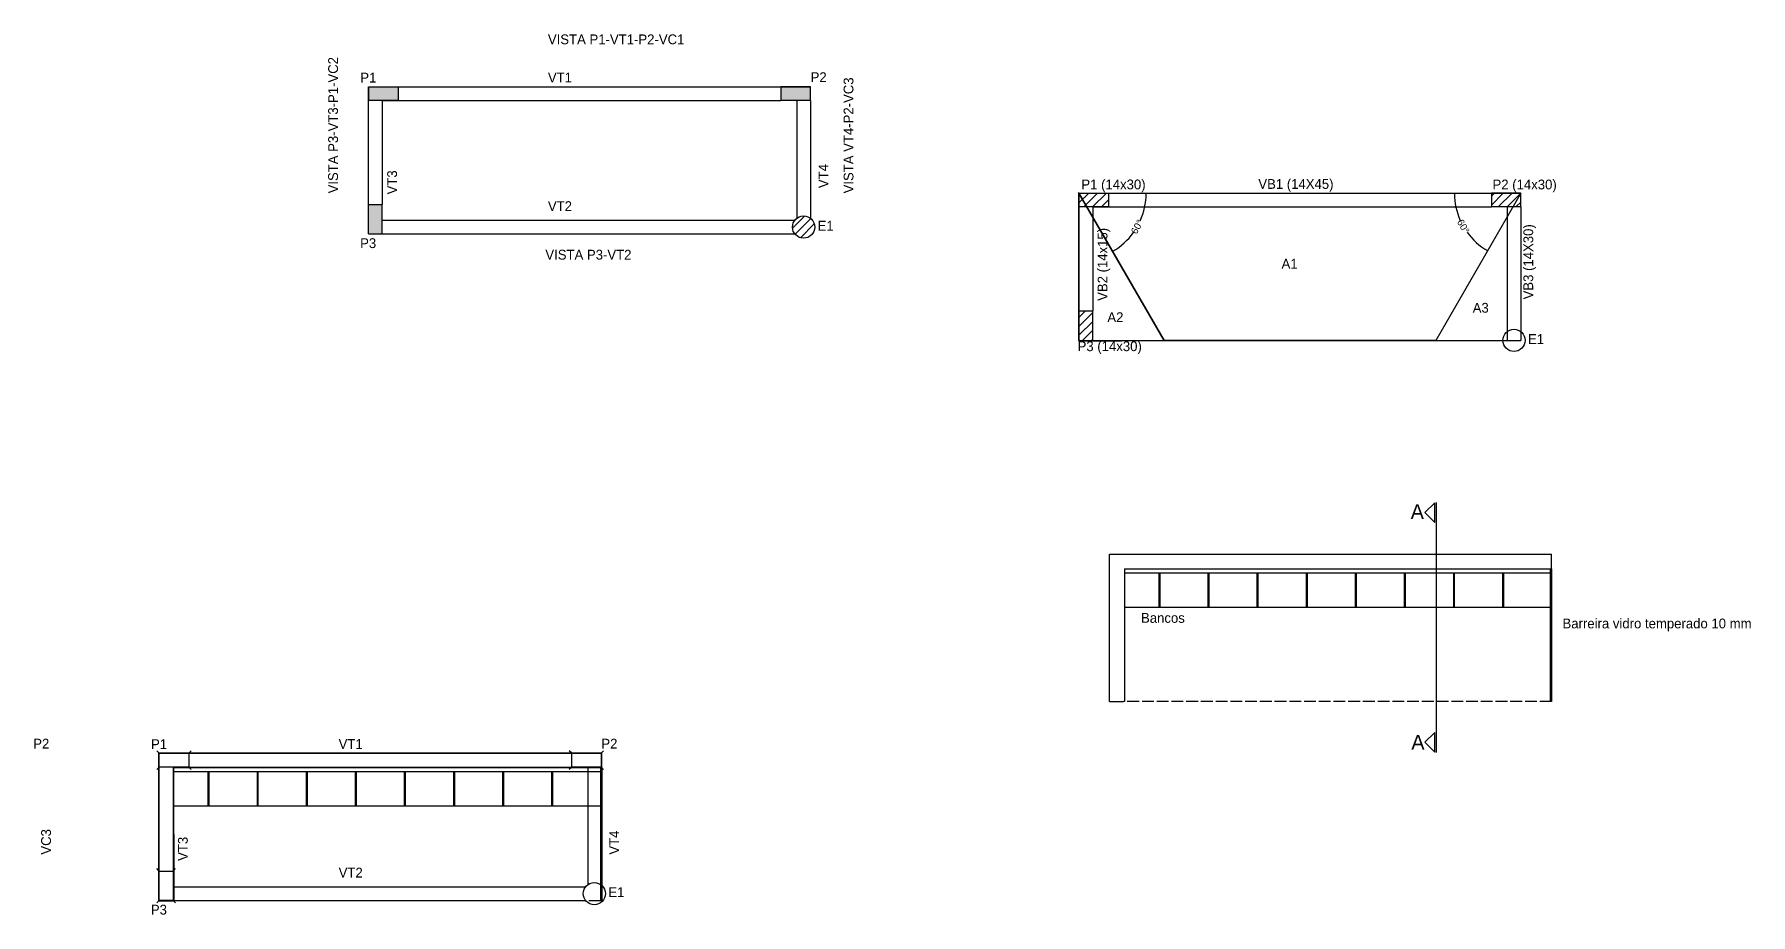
# Model space of a CAD drawing. Header units: centimetres. Extents: x -7745 to 1402, y 487 to 2935.
# Drawn here: x -5765 to -4017, y 917 to 1814 of the extents above; entities that cross this region are included whole.
import ezdxf

# ---------------------------------------------------------------- set-up
doc = ezdxf.new("R2010")
doc.units = ezdxf.units.CM
doc.linetypes.add('ACAD_ISO02W100', pattern=[15, 12, -3])
doc.linetypes.add('ACAD_ISO03W100', pattern=[30, 12, -18])
doc.layers.add('A-ANNO-DIMS', color=7, linetype='Continuous', lineweight=30)
for name, color, linetype in [('ARQUITETURA', 253, 'Continuous'), ('CARIMBO', 250, 'Continuous'), ('Cota', 5, 'Continuous'), ('PEÇAS ESTRUTURAIS', 1, 'Continuous')]:
    doc.layers.add(name, color=color, linetype=linetype)
doc.styles.add('Arial_1', font='arial.ttf', dxfattribs={"height": 7})
doc.styles.add('Century Gothic_B', font='GOTHICB.TTF', dxfattribs={"height": 0.15})
doc.dimstyles.get("Standard").update_dxf_attribs({"dimtxt": 7, "dimasz": 0.3, "dimexe": 0.18, "dimexo": 0.0625, "dimgap": 0.09, "dimtad": 0, "dimdec": 0, "dimzin": 0, "dimdsep": 46, "dimtxsty": 'Arial_1', "dimcen": 0.09, "dimadec": 0, "dimazin": 0, "dimtfac": 1, "dimtdec": 0, "dimtofl": 0, "dimtmove": 0, "dimatfit": 3, "dimfxl": 1, "dimtolj": 1, "dimtzin": 0, "dimarcsym": 2})

# ---------------------------------------------------------------- blocks, each defined once
blk = doc.blocks.new('*D59')
at = {"layer": 'Cota', "color": 0, "lineweight": -2, "transparency": 16777216}
for start, end in [(335.8562, 359.7486), (300.2514, 324.1438)]:
    blk.add_arc((-4701.1, 1652.1), 68.4, start, end, dxfattribs=at)
at = {"layer": 'Cota', "color": 0, "transparency": 16777216}
for points in [[(-4632.8, 1651.8), (-4632.7, 1651.8), (-4632.8, 1652.1)], [(-4666.7, 1593), (-4666.7, 1593.1), (-4666.9, 1592.9)]]:
    blk.add_solid(points, dxfattribs=at)
at = {"layer": 'Defpoints', "color": 0, "transparency": 16777216}
for p in [(-4701.1, 1652.1), (-4701.1, 1652.1), (-4251.1, 1652.1), (-4648.8, 1608.2), (-4614.5, 1502.1)]:
    blk.add_point(p, dxfattribs=at)
at = {"layer": 'Cota', "color": 0, "transparency": 16777216, "insert": (-4641.9, 1617.9), "char_height": 7, "attachment_point": 5, "rotation": 60, "style": 'Arial_1'}
blk.add_mtext('\\A1;60°', dxfattribs=at)
blk = doc.blocks.new('*D60')
at = {"layer": 'Cota', "color": 0, "lineweight": -2, "transparency": 16777216}
for start, end in [(180.2537, 204.0897), (215.9103, 239.7463)]:
    blk.add_arc((-4251.1, 1652.1), 67.7, start, end, dxfattribs=at)
at = {"layer": 'Cota', "color": 0, "transparency": 16777216}
for points in [[(-4318.9, 1651.8), (-4318.8, 1651.8), (-4318.9, 1652.1)], [(-4285.2, 1593.7), (-4285.3, 1593.6), (-4285, 1593.5)]]:
    blk.add_solid(points, dxfattribs=at)
at = {"layer": 'Defpoints', "color": 0, "transparency": 16777216}
for p in [(-4701.1, 1652.1), (-4251.1, 1652.1), (-4251.1, 1652.1), (-4314.8, 1629), (-4337.7, 1502.1)]:
    blk.add_point(p, dxfattribs=at)
at = {"layer": 'Cota', "color": 0, "transparency": 16777216, "insert": (-4309.8, 1618.3), "char_height": 7, "attachment_point": 5, "rotation": 300, "style": 'Arial_1'}
blk.add_mtext('\\A1;60°', dxfattribs=at)

msp = doc.modelspace()

# ---------------------------------------------------------------- hatches: boundary and pattern name
at = {"layer": 'A-ANNO-DIMS'}
h = msp.add_hatch(dxfattribs=at)
h.set_pattern_fill('ANSI31', color=1, scale=2)
edge = h.paths.add_edge_path()
edge.add_arc((-4981.583, 1617.605), 11.328, 0, 360)
h = msp.add_hatch(dxfattribs=at)
h.set_pattern_fill('ANSI31', color=4, scale=0.3)
h.paths.add_polyline_path([(-4220.905, 1269.23), (-4219.905, 1269.23), (-4219.905, 1134.23), (-4220.905, 1134.23)])
at = {"layer": 'A-ANNO-DIMS', "lineweight": -3}
h = msp.add_hatch(dxfattribs=at)
h.set_pattern_fill('ANSI31', color=4, scale=0.3)
h.set_pattern_definition([(45, (-968.2615, -202.3227), (-0.6735192, 0.6735192), [])])
h.paths.add_polyline_path([(-5188.167, 1066.908), (-5187.167, 1066.908), (-5187.167, 930.924), (-5188.167, 930.924)])
at = {"layer": 'CARIMBO'}
h = msp.add_hatch(color=1, dxfattribs=at)
h.dxf.hatch_style = 1
h.paths.add_polyline_path([(-5394.583, 1760.605), (-5424.583, 1760.605), (-5424.583, 1746.605), (-5394.583, 1746.605)])
h.paths.add_polyline_path([(-5410.583, 1640.605), (-5424.583, 1640.605), (-5424.583, 1610.605), (-5410.583, 1610.605)])
h.paths.add_polyline_path([(-4974.583, 1760.605), (-5004.583, 1760.605), (-5004.583, 1746.605), (-4974.583, 1746.605)])
h = msp.add_hatch(dxfattribs=at)
h.set_pattern_fill('ANSI31', color=1, scale=2)
h.set_pattern_definition([(45, (-1125.2747, 0.525), (-4.490128, 4.490128), [])])
h.paths.add_polyline_path([(-4671.127, 1652.124), (-4701.127, 1652.124), (-4701.127, 1638.124), (-4671.127, 1638.124)])
h.paths.add_polyline_path([(-4687.127, 1532.124), (-4701.127, 1532.124), (-4701.127, 1502.124), (-4687.127, 1502.124)])
h.paths.add_polyline_path([(-4251.127, 1652.124), (-4281.127, 1652.124), (-4281.127, 1638.124), (-4251.127, 1638.124)])

# ---------------------------------------------------------------- linework, layer by layer
at = {"layer": 'A-ANNO-DIMS', "color": 4, "lineweight": -2}
msp.add_lwpolyline([(-4220.905, 1269.23), (-4219.905, 1269.23), (-4219.905, 1134.23), (-4220.905, 1134.23)], close=True, dxfattribs=at)
at = {"layer": 'A-ANNO-DIMS', "color": 1, "lineweight": -3}
for points in [[(-5637.667, 1081.408), (-5640.167, 1083.908)], [(-5607.667, 1081.408), (-5605.167, 1083.908)], [(-5217.667, 1081.408), (-5220.167, 1083.908)], [(-5187.667, 1081.408), (-5185.167, 1083.908)], [(-5637.667, 1067.408), (-5640.167, 1064.908)], [(-5607.667, 1067.408), (-5605.167, 1064.907)], [(-5217.667, 1067.408), (-5220.167, 1064.908)], [(-5187.667, 1067.408), (-5185.167, 1064.907)], [(-5637.666, 961.408), (-5640.166, 963.908)], [(-5623.666, 961.408), (-5621.166, 963.908)], [(-5637.667, 931.408), (-5640.167, 928.908)], [(-5623.666, 931.408), (-5621.166, 928.908)]]:
    msp.add_lwpolyline(points, dxfattribs=at)
for points in [[(-5637.667, 1081.408), (-5607.667, 1081.408), (-5607.667, 1067.408), (-5637.667, 1067.408)], [(-5217.667, 1081.408), (-5187.667, 1081.408), (-5187.667, 1067.408), (-5217.667, 1067.408)], [(-5623.666, 961.408), (-5623.666, 931.408), (-5637.667, 931.408), (-5637.667, 961.408)]]:
    msp.add_lwpolyline(points, close=True, dxfattribs=at)
at = {"layer": 'A-ANNO-DIMS', "color": 4, "lineweight": -3}
msp.add_lwpolyline([(-5188.167, 1066.908), (-5187.167, 1066.908), (-5187.167, 930.924), (-5188.167, 930.924)], close=True, dxfattribs=at)
at = {"layer": 'ARQUITETURA'}
for p, q in [((-5424.583, 1610.605), (-5424.583, 1760.605)), ((-5424.583, 1760.605), (-4974.583, 1760.605)), ((-5410.583, 1746.605), (-5410.583, 1640.605)), ((-5410.583, 1746.605), (-5004.583, 1746.605)), ((-4988.583, 1746.605), (-4988.583, 1626.512)), ((-4974.583, 1746.605), (-4974.583, 1626.512)), ((-4701.127, 1502.124), (-4701.127, 1652.124)), ((-4701.127, 1652.124), (-4251.127, 1652.124)), ((-4687.127, 1638.124), (-4687.127, 1532.124)), ((-4687.127, 1638.124), (-4281.127, 1638.124)), ((-4265.127, 1638.124), (-4265.127, 1502.124)), ((-4251.127, 1638.124), (-4251.127, 1502.124)), ((-5410.583, 1624.605), (-4990.49, 1624.605)), ((-5410.583, 1610.605), (-4990.49, 1610.605)), ((-4687.127, 1502.124), (-4265.127, 1502.124)), ((-4265.127, 1502.124), (-4251.127, 1502.124))]:
    msp.add_line(p, q, dxfattribs=at)
at = {"layer": 'ARQUITETURA', "color": 1, "lineweight": -3}
for p, q in [((-5637.666, 961.408), (-5637.667, 1067.408)), ((-5623.667, 1067.408), (-5623.667, 961.408)), ((-5607.667, 1081.408), (-5217.667, 1081.408)), ((-5607.667, 1067.408), (-5217.667, 1067.408)), ((-5201.167, 1067.408), (-5201.167, 947.315)), ((-5187.667, 1067.408), (-5187.667, 947.315)), ((-5623.667, 945.408), (-5203.573, 945.408)), ((-5623.667, 931.408), (-5203.573, 931.408))]:
    msp.add_line(p, q, dxfattribs=at)
at = {"layer": 'CARIMBO', "linetype": 'ACAD_ISO03W100'}
msp.add_line((-4251.127, 1598.124), (-4251.127, 1502.124), dxfattribs=at)
at = {"layer": 'CARIMBO'}
for p, q in [((-4338.882, 1316.665), (-4338.882, 1336.665)), ((-4337.161, 1082.331), (-4337.161, 1336.905)), ((-4654.905, 1265.23), (-4419.905, 1265.23)), ((-4654.905, 1265.23), (-4619.905, 1265.23)), ((-4619.905, 1265.23), (-4619.905, 1230.23)), ((-4619.905, 1265.23), (-4569.905, 1265.23)), ((-4619.905, 1265.23), (-4618.905, 1265.23)), ((-4618.905, 1265.23), (-4618.905, 1230.23)), ((-4569.905, 1265.23), (-4569.905, 1230.23)), ((-4569.905, 1265.23), (-4519.905, 1265.23)), ((-4569.905, 1265.23), (-4568.905, 1265.23)), ((-4569.905, 1265.23), (-4569.905, 1230.23)), ((-4569.905, 1265.23), (-4568.905, 1265.23)), ((-4568.905, 1265.23), (-4568.905, 1230.23)), ((-4568.905, 1265.23), (-4568.905, 1230.23)), ((-4519.905, 1265.23), (-4519.905, 1230.23)), ((-4519.905, 1265.23), (-4469.905, 1265.23)), ((-4519.905, 1265.23), (-4518.905, 1265.23)), ((-4518.905, 1265.23), (-4518.905, 1230.23)), ((-4469.905, 1265.23), (-4220.905, 1265.23)), ((-4469.905, 1265.23), (-4469.905, 1230.23)), ((-4469.905, 1265.23), (-4419.905, 1265.23)), ((-4469.905, 1265.23), (-4468.905, 1265.23)), ((-4468.905, 1265.23), (-4468.905, 1230.23)), ((-4419.905, 1265.23), (-4419.905, 1230.23)), ((-4419.905, 1265.23), (-4369.905, 1265.23)), ((-4419.905, 1265.23), (-4418.905, 1265.23)), ((-4419.905, 1265.23), (-4419.905, 1230.23)), ((-4419.905, 1265.23), (-4418.905, 1265.23)), ((-4418.905, 1265.23), (-4418.905, 1230.23)), ((-4418.905, 1265.23), (-4418.905, 1230.23)), ((-4369.905, 1265.23), (-4369.905, 1230.23)), ((-4369.905, 1265.23), (-4319.905, 1265.23)), ((-4369.905, 1265.23), (-4368.905, 1265.23)), ((-4368.905, 1265.23), (-4368.905, 1230.23)), ((-4319.905, 1265.23), (-4319.905, 1230.23)), ((-4319.905, 1265.23), (-4269.905, 1265.23)), ((-4319.905, 1265.23), (-4318.905, 1265.23)), ((-4318.905, 1265.23), (-4318.905, 1230.23)), ((-4269.905, 1265.23), (-4269.905, 1230.23)), ((-4269.905, 1265.23), (-4268.905, 1265.23)), ((-4268.905, 1265.23), (-4268.905, 1230.23)), ((-4220.905, 1134.23), (-4220.905, 1269.23)), ((-4219.905, 1134.23), (-4219.905, 1270.23)), ((-4654.905, 1230.23), (-4220.905, 1230.23)), ((-4569.905, 1230.23), (-4569.905, 1230.23)), ((-4419.905, 1230.23), (-4419.905, 1230.23)), ((-4338.882, 1082.594), (-4338.882, 1102.594))]:
    msp.add_line(p, q, dxfattribs=at)
at = {"layer": 'CARIMBO', "color": 14}
for p, q in [((-4669.905, 1134.23), (-4669.905, 1284.23)), ((-4669.905, 1284.23), (-4219.905, 1284.23)), ((-4219.905, 1270.23), (-4219.905, 1284.23)), ((-4654.905, 1269.23), (-4654.905, 1134.23)), ((-4654.905, 1269.23), (-4219.905, 1269.23)), ((-4669.905, 1134.23), (-4655.905, 1134.23))]:
    msp.add_line(p, q, dxfattribs=at)
at = {"layer": 'CARIMBO', "linetype": 'ACAD_ISO02W100'}
msp.add_line((-4219.905, 1134.23), (-4655.905, 1134.23), dxfattribs=at)
at = {"layer": 'CARIMBO', "color": 4, "lineweight": -3}
for p, q in [((-5638.167, 1081.908), (-5187.167, 1081.912)), ((-5638.167, 930.908), (-5638.167, 1081.908)), ((-5623.167, 1066.908), (-5623.01, 930.925)), ((-5623.167, 1066.908), (-5188.167, 1066.908)), ((-5187.167, 946.898), (-5187.167, 1081.912)), ((-5623.167, 1062.908), (-5388.167, 1062.908)), ((-5623.167, 1062.908), (-5588.167, 1062.908)), ((-5588.167, 1062.908), (-5588.167, 1027.908)), ((-5588.167, 1062.908), (-5538.167, 1062.908)), ((-5588.167, 1062.908), (-5587.167, 1062.908)), ((-5587.167, 1062.908), (-5587.167, 1027.908)), ((-5538.167, 1062.908), (-5538.167, 1027.908)), ((-5538.167, 1062.908), (-5488.167, 1062.908)), ((-5538.167, 1062.908), (-5537.167, 1062.908)), ((-5538.167, 1062.908), (-5538.167, 1027.908)), ((-5538.167, 1062.908), (-5537.167, 1062.908)), ((-5537.167, 1062.908), (-5537.167, 1027.908)), ((-5537.167, 1062.908), (-5537.167, 1027.908)), ((-5488.167, 1062.908), (-5488.167, 1027.908)), ((-5488.167, 1062.908), (-5438.167, 1062.908)), ((-5488.167, 1062.908), (-5487.167, 1062.908)), ((-5487.167, 1062.908), (-5487.167, 1027.908)), ((-5438.167, 1062.908), (-5188.167, 1062.908)), ((-5438.167, 1062.908), (-5438.167, 1027.908)), ((-5438.167, 1062.908), (-5388.167, 1062.908)), ((-5438.167, 1062.908), (-5437.167, 1062.908)), ((-5437.167, 1062.908), (-5437.167, 1027.908)), ((-5388.167, 1062.908), (-5388.167, 1027.908)), ((-5388.167, 1062.908), (-5338.167, 1062.908)), ((-5388.167, 1062.908), (-5387.167, 1062.908)), ((-5388.167, 1062.908), (-5388.167, 1027.908)), ((-5388.167, 1062.908), (-5387.167, 1062.908)), ((-5387.167, 1062.908), (-5387.167, 1027.908)), ((-5387.167, 1062.908), (-5387.167, 1027.908)), ((-5338.167, 1062.908), (-5338.167, 1027.908)), ((-5338.167, 1062.908), (-5288.167, 1062.908)), ((-5338.167, 1062.908), (-5337.167, 1062.908)), ((-5337.167, 1062.908), (-5337.167, 1027.908)), ((-5288.167, 1062.908), (-5288.167, 1027.908)), ((-5288.167, 1062.908), (-5238.167, 1062.908)), ((-5288.167, 1062.908), (-5287.167, 1062.908)), ((-5287.167, 1062.908), (-5287.167, 1027.908)), ((-5238.167, 1062.908), (-5238.167, 1027.908)), ((-5238.167, 1062.908), (-5237.167, 1062.908)), ((-5237.167, 1062.908), (-5237.167, 1027.908)), ((-5623.167, 1027.908), (-5188.167, 1027.908)), ((-5538.167, 1027.908), (-5538.167, 1027.908)), ((-5388.167, 1027.908), (-5388.167, 1027.908)), ((-5638.167, 930.908), (-5623.01, 930.925))]:
    msp.add_line(p, q, dxfattribs=at)
at = {"layer": 'CARIMBO', "color": 254, "linetype": 'ACAD_ISO02W100', "lineweight": -3, "true_color": 0xdedede}
msp.add_line((-5188.167, 930.924), (-5623.011, 930.925), dxfattribs=at)
at = {"layer": 'CARIMBO'}
for points in [[(-4338.882, 1316.665), (-4338.882, 1336.665), (-4348.882, 1326.665), (-4338.882, 1316.665)], [(-4338.882, 1082.594), (-4338.882, 1102.594), (-4348.882, 1092.594), (-4338.882, 1082.594)]]:
    msp.add_lwpolyline(points, dxfattribs=at)
at = {"layer": 'Cota'}
for p, q in [((-4701.127, 1652.124), (-4701.127, 1602.124)), ((-4701.127, 1652.124), (-4614.524, 1502.124)), ((-4251.127, 1652.124), (-4337.729, 1502.124))]:
    msp.add_line(p, q, dxfattribs=at)
for points in [[(-4701.127, 1652.124), (-4701.127, 1501.2), (-4614.524, 1502.124), (-4701.486, 1652.746)], [(-4701.127, 1652.124), (-4251.127, 1652.124), (-4337.729, 1502.124), (-4614.524, 1502.124), (-4701.127, 1652.124)]]:
    msp.add_lwpolyline(points, dxfattribs=at)
at = {"layer": 'PEÇAS ESTRUTURAIS'}
for p, q in [((-5424.583, 1760.605), (-5410.583, 1760.605)), ((-5424.583, 1760.605), (-5424.583, 1746.605)), ((-5424.583, 1760.605), (-5394.583, 1760.605)), ((-5394.583, 1760.605), (-5394.583, 1746.605)), ((-4974.583, 1760.605), (-5004.583, 1760.605)), ((-5004.583, 1760.605), (-5004.583, 1746.605)), ((-4974.583, 1746.605), (-4974.583, 1760.605)), ((-5394.583, 1746.605), (-5424.583, 1746.605)), ((-4974.583, 1746.605), (-5004.583, 1746.605)), ((-4701.127, 1652.124), (-4687.127, 1652.124)), ((-4701.127, 1652.124), (-4701.127, 1638.124)), ((-4701.127, 1652.124), (-4671.127, 1652.124)), ((-4671.127, 1652.124), (-4671.127, 1638.124)), ((-4251.127, 1652.124), (-4281.127, 1652.124)), ((-4281.127, 1652.124), (-4281.127, 1638.124)), ((-4251.127, 1638.124), (-4251.127, 1652.124)), ((-5424.583, 1610.605), (-5424.583, 1640.605)), ((-5424.583, 1640.605), (-5410.583, 1640.605)), ((-5410.583, 1610.605), (-5410.583, 1640.605)), ((-4671.127, 1638.124), (-4701.127, 1638.124)), ((-4251.127, 1638.124), (-4281.127, 1638.124)), ((-5424.583, 1610.605), (-5410.583, 1610.605)), ((-4701.127, 1502.124), (-4701.127, 1532.124)), ((-4701.127, 1532.124), (-4687.127, 1532.124)), ((-4687.127, 1502.124), (-4687.127, 1532.124)), ((-4701.127, 1502.124), (-4687.127, 1502.124))]:
    msp.add_line(p, q, dxfattribs=at)
for centre in [(-4981.583, 1617.605), (-4258.127, 1502.124)]:
    msp.add_circle(centre, 11.328, dxfattribs=at)
at = {"layer": 'PEÇAS ESTRUTURAIS', "color": 1, "lineweight": -3}
msp.add_circle((-5194.667, 938.408), 11.328, dxfattribs=at)

# ---------------------------------------------------------------- texts
at = {"layer": 'CARIMBO', "attachment_point": 1, "style": 'Century Gothic_B'}
for s, width, heights, insert, char_height in [('{\\fCentury Gothic|b0|i0|c0|p34;VISTA \\C5;P1-VT1-P2-VC1}', 152.68347, [0], (-5241.941, 1813.938), 10), ('{\\fCentury Gothic|b0|i0|c0|p34;P1}', 65.78407, [0], (-5432.983, 1774.951), 10), ('{\\fCentury Gothic|b0|i0|c0|p34;VT1}', 82.61498, [0], (-5241.941, 1775.05), 10), ('{\\fCentury Gothic|b0|i0|c0|p34;P2}', 68.20862, [0], (-4974.41, 1775.414), 10), ('{\\fCentury Gothic|b0|i0|c0|p34;P1 (14x30)}', 65.78407, [0], (-4698.692, 1666.084), 10), ('{\\fCentury Gothic|b0|i0|c0|p34;VB1 (14X45)}', 82.61498, [0], (-4518.485, 1666.569), 10), ('{\\fCentury Gothic|b0|i0|c0|p34;P2 (14x30)}', 68.20862, [0], (-4280.011, 1666.022), 10), ('{\\fCentury Gothic|b0|i0|c0|p34;VT2}', 82.61498, [0], (-5241.941, 1643.975), 10), ('{\\fCentury Gothic|b0|i0|c0|p34;E1}', 48.98967, [0], (-4967.289, 1624.024), 10), ('{\\fCentury Gothic|b0|i0|c0|p34;P3}', 69.32683, [0], (-5433.162, 1606.234), 10), ('{\\fCentury Gothic|b0|i0|c0|p34;VISTA \\C5;P3-VT2}', 152.68347, [0], (-5244.539, 1594.505), 10), ('{\\fCentury Gothic|b0|i0|c0|p34;A1}', 82.61498, [0], (-4494.829, 1585.286), 10), ('{\\fCentury Gothic|b0|i0|c0|p34;A3}', 82.61498, [0], (-4300.2, 1540.363), 10), ('{\\fCentury Gothic|b0|i0|c0|p34;A2}', 82.61498, [0], (-4672.221, 1530.796), 10), ('{\\fCentury Gothic|b0|i0|c0|p34;E1}', 48.98967, [0], (-4243.832, 1508.543), 10), ('{\\fCentury Gothic|b0|i0|c0|p34;P3 (14x30)}', 69.32683, [0], (-4702.54, 1501.2), 10), ('{\\fCentury Gothic|b0|i0|c0|p34;A}', 48.98967, [0], (-4363.293, 1335.21), 15), ('\\pxqj;{\\fCentury Gothic|b0|i0|c0|p34;Bancos}', 184.97012, [35.795], (-4637.952, 1224.355), 10), ('\\pxqj;{\\fCentury Gothic|b0|i0|c0|p34;Barreira vidro temperado 10 mm}', 184.97012, [35.795], (-4208.724, 1218.694), 10), ('{\\fCentury Gothic|b0|i0|c0|p34;A}', 48.98967, [0], (-4362.645, 1100.182), 15)]:
    msp.add_mtext_dynamic_manual_height_columns(s, width=width, gutter_width=1, heights=heights, dxfattribs=dict(at, insert=insert, char_height=char_height))
at = {"layer": 'CARIMBO', "char_height": 10, "attachment_point": 1, "rotation": 90, "style": 'Century Gothic_B'}
for s, width, insert in [('{\\fCentury Gothic|b0|i0|c0|p34;VISTA \\C5;P3-VT3-P1-VC2}', 152.68347, (-5465.693, 1651.956)), ('{\\fCentury Gothic|b0|i0|c0|p34;VISTA \\C5;VT4-P2-VC3}', 152.68347, (-4940.806, 1651.956)), ('{\\fCentury Gothic|b0|i0|c0|p34;VT4}', 79.21092, (-4966.363, 1657.315)), ('{\\fCentury Gothic|b0|i0|c0|p34;VT3}', 129.04136, (-5405.593, 1650.927)), ('{\\fCentury Gothic|b0|i0|c0|p34;VB2 (14x15)}', 129.04136, (-4682.136, 1542.446)), ('{\\fCentury Gothic|b0|i0|c0|p34;VB3 (14X30)}', 79.21092, (-4248.595, 1543.946))]:
    msp.add_mtext_dynamic_manual_height_columns(s, width=width, gutter_width=1, heights=[0], dxfattribs=dict(at, insert=insert))
at = {"layer": 'CARIMBO', "lineweight": -3, "char_height": 10, "attachment_point": 1, "style": 'Century Gothic_B'}
for s, width, insert in [('{\\fCentury Gothic|b0|i0|c0|p34;P2}', 68.20862, (-5766.031, 1096.217)), ('{\\fCentury Gothic|b0|i0|c0|p34;P1}', 65.78407, (-5646.066, 1095.754)), ('{\\fCentury Gothic|b0|i0|c0|p34;VT1}', 82.61498, (-5455.024, 1095.853)), ('{\\fCentury Gothic|b0|i0|c0|p34;P2}', 68.20862, (-5187.493, 1096.217)), ('{\\fCentury Gothic|b0|i0|c0|p34;VT2}', 82.61498, (-5455.024, 964.778)), ('{\\fCentury Gothic|b0|i0|c0|p34;E1}', 48.98967, (-5180.372, 944.827)), ('{\\fCentury Gothic|b0|i0|c0|p34;P3}', 69.32683, (-5646.246, 927.036))]:
    msp.add_mtext_dynamic_manual_height_columns(s, width=width, gutter_width=1, heights=[0], dxfattribs=dict(at, insert=insert))
at = {"layer": 'CARIMBO', "lineweight": -3, "char_height": 10, "attachment_point": 1, "rotation": 90, "style": 'Century Gothic_B'}
for s, width, insert in [('{\\fCentury Gothic|b0|i0|c0|p34;VC3}', 79.21092, (-5757.984, 978.118)), ('{\\fCentury Gothic|b0|i0|c0|p34;VT4}', 79.21092, (-5179.446, 978.118)), ('{\\fCentury Gothic|b0|i0|c0|p34;VT3}', 129.04136, (-5618.676, 971.73))]:
    msp.add_mtext_dynamic_manual_height_columns(s, width=width, gutter_width=1, heights=[0], dxfattribs=dict(at, insert=insert))

# ---------------------------------------------------------------- dimensions: what is measured, and where the dimension line sits
at = {"layer": 'Cota'}
for base, line2, picture, middle in [((-4648.756, 1608.18), ((-4701.127, 1652.124), (-4614.524, 1502.124)), '*D59', (-4641.921, 1617.942)), ((-4314.783, 1628.956), ((-4251.127, 1652.124), (-4337.729, 1502.124)), '*D60', (-4309.793, 1618.254))]:
    dim = msp.add_angular_dim_2l(base=base, line1=((-4701.127, 1652.124), (-4251.127, 1652.124)), line2=line2, dimstyle='Standard', dxfattribs=at)
    dim.commit()
    dim.dimension.update_dxf_attribs({"geometry": picture, "text_midpoint": middle})

doc.saveas('drawing.dxf')
